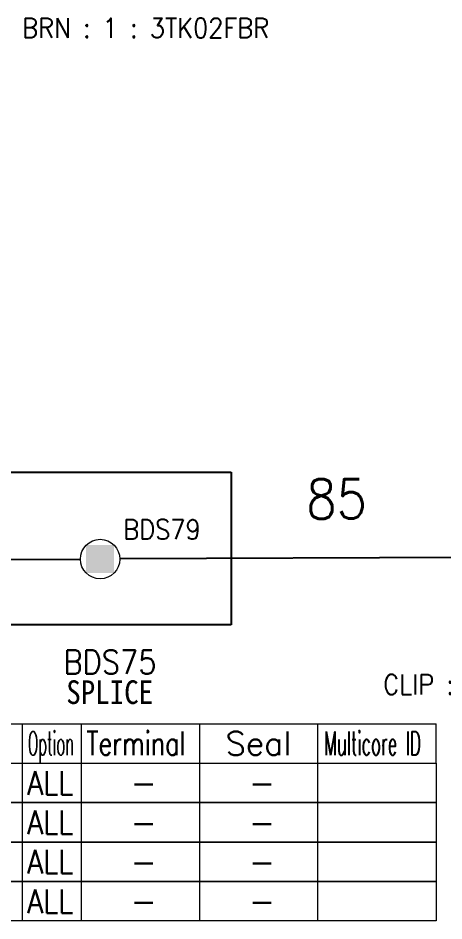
# Model space of a CAD drawing. Header units: inches. Extents: x 47316 to 59086, y 3141 to 11743.
# Drawn here: x 51381.4 to 51435.4, y 5779.4 to 5893.9 of the extents above; entities that cross this region are included whole.
import ezdxf

# ---------------------------------------------------------------- set-up
doc = ezdxf.new("R2010")
doc.units = ezdxf.units.IN
doc.header["$MEASUREMENT"] = 0
doc.styles.get("Standard").update_dxf_attribs({"font": ''})
doc.styles.get('Standard').set_extended_font_data('SimSun')
doc.linetypes.add('_VH_OTCON', pattern='A,0.0001,[7,VeSys.shx,S=0.1,R=0,X=0,Y=0],-0.4,[7,VeSys.shx,S=0.1,R=0,X=0,Y=0],-0.4,["X",Standard,S=1,R=0,X=-0.5,Y=-0.5],-0.0001,[7,VeSys.shx,S=0.1,R=0,X=0,Y=0],-0.4', length=1.2002)

msp = doc.modelspace()

# ---------------------------------------------------------------- linework, layer by layer
at = {"color": 1}
for p, q in [((51321.74, 5836.31), (51408.44, 5836.31)), ((51408.44, 5836.31), (51408.44, 5816.96)), ((51408.44, 5816.96), (51321.74, 5816.96))]:
    msp.add_line(p, q, dxfattribs=at)
at = {"color": 0, "linetype": '_VH_OTCON', "ltscale": 5}
for p, q in [((51364.83, 5825.18), (51389.29, 5825.28)), ((51448.93, 5825.52), (51394.29, 5825.3))]:
    msp.add_line(p, q, dxfattribs=at)
at = {"color": 0, "linetype": 'Continuous', "lineweight": 15}
for p, q in [((51351.94, 5804.42), (51434.44, 5804.42)), ((51351.94, 5799.42), (51434.44, 5799.42))]:
    msp.add_line(p, q, dxfattribs=at)
at = {"color": 7, "linetype": 'Continuous', "lineweight": 15}
for p, q in [((51381.94, 5799.42), (51381.94, 5804.42)), ((51389.44, 5799.42), (51389.44, 5804.42)), ((51404.44, 5799.42), (51404.44, 5804.42)), ((51419.44, 5799.42), (51419.44, 5804.42)), ((51434.44, 5799.42), (51434.44, 5804.42))]:
    msp.add_line(p, q, dxfattribs=at)
at = {"color": 102, "linetype": 'Continuous', "lineweight": 15}
for p, q in [((51381.94, 5794.42), (51381.94, 5799.42)), ((51389.44, 5794.42), (51389.44, 5799.42)), ((51404.44, 5794.42), (51404.44, 5799.42)), ((51419.44, 5794.42), (51419.44, 5799.42)), ((51381.94, 5789.42), (51381.94, 5794.42)), ((51389.44, 5789.42), (51389.44, 5794.42)), ((51404.44, 5789.42), (51404.44, 5794.42)), ((51419.44, 5789.42), (51419.44, 5794.42)), ((51381.94, 5784.42), (51381.94, 5789.42)), ((51389.44, 5784.42), (51389.44, 5789.42)), ((51404.44, 5784.42), (51404.44, 5789.42)), ((51419.44, 5784.42), (51419.44, 5789.42)), ((51381.94, 5779.42), (51381.94, 5784.42)), ((51389.44, 5779.42), (51389.44, 5784.42)), ((51404.44, 5779.42), (51404.44, 5784.42)), ((51419.44, 5779.42), (51419.44, 5784.42))]:
    msp.add_line(p, q, dxfattribs=at)
at = {"color": 0, "linetype": 'Continuous', "lineweight": 15}
for points in [[(51351.94, 5794.42), (51351.94, 5799.42), (51434.44, 5799.42), (51434.44, 5794.42)], [(51351.94, 5789.42), (51351.94, 5794.42), (51434.44, 5794.42), (51434.44, 5789.42)], [(51351.94, 5784.42), (51351.94, 5789.42), (51434.44, 5789.42), (51434.44, 5784.42)], [(51351.94, 5779.42), (51351.94, 5784.42), (51434.44, 5784.42), (51434.44, 5779.42)]]:
    msp.add_lwpolyline(points, close=True, dxfattribs=at)
msp.add_circle((51391.79, 5825.29), 2.5, dxfattribs=at)
at = {"color": 0, "linetype": 'Continuous', "lineweight": 15, "extrusion": (0, 0, -1)}
msp.add_solid([(-51390.02, 5827.06), (-51390.02, 5823.52), (-51393.56, 5827.06), (-51393.56, 5823.52)], dxfattribs=at)

# ---------------------------------------------------------------- texts
at = {"color": 42, "linetype": 'Continuous', "lineweight": 15, "char_height": 2.5, "attachment_point": 1}
for s, insert, width in [('\\Fromans.shx;\\W0.9000000000;\\T1.0000000000;\\o\\lCONN 2 F BRN : 1 : 3TK02FBR', (51365.21, 5893.85), 57.1071), ('\\Fromans.shx;\\W0.9000000000;\\T1.0000000000;\\o\\lCLIP : 1 : HDY11+HMDQ12', (51427.72, 5810.64), 47.8929)]:
    msp.add_mtext(s, dxfattribs=dict(at, insert=insert, width=width))
at = {"color": 7, "linetype": '_VH_OTCON', "lineweight": 18, "ltscale": 5, "insert": (51417.93, 5835.39), "char_height": 5, "width": 8.5714, "attachment_point": 1, "rotation": 0.232}
msp.add_mtext('\\Fromans.shx;\\W0.9000000000;\\T1.0000000000;\\o\\l85', dxfattribs=at)
at = {"color": 21, "linetype": 'Continuous', "lineweight": 15, "attachment_point": 1}
for s, insert, char_height, width in [('\\Fromans.shx;\\W0.9000000000;\\T1.0000000000;\\o\\lBDS79', (51394.72, 5830.29), 2.5, 10.9286), ('\\Fromans.shx;\\W1.0000000000;\\T1.0000000000;\\o\\l-', (51395.65, 5798.42), 3, 3.7143), ('\\Fromans.shx;\\W1.0000000000;\\T1.0000000000;\\o\\l-', (51395.65, 5793.42), 3, 3.7143), ('\\Fromans.shx;\\W1.0000000000;\\T1.0000000000;\\o\\l-', (51395.65, 5788.42), 3, 3.7143), ('\\Fromans.shx;\\W1.0000000000;\\T1.0000000000;\\o\\l-', (51395.65, 5783.42), 3, 3.7143)]:
    msp.add_mtext(s, dxfattribs=dict(at, insert=insert, char_height=char_height, width=width))
at = {"color": 6, "linetype": 'Continuous', "lineweight": 20, "char_height": 3, "attachment_point": 1}
for s, insert, width in [('\\Fromans.shx;\\W0.9000000000;\\T1.0000000000;\\o\\lBDS75', (51387.15, 5813.74), 13.1143), ('\\f黑体|b0|i0|c1|p0;\\W0.9000000000;\\T1.0000000000;\\o\\lSPLICE', (51387.5, 5809.92), 11.6494)]:
    msp.add_mtext(s, dxfattribs=dict(at, insert=insert, width=width))
at = {"color": 7, "linetype": 'Continuous', "lineweight": 15, "char_height": 3, "attachment_point": 1}
for s, insert, width in [('\\Fromans.shx;\\W0.4595959596;\\T1.0000000000;\\o\\lOption', (51382.64, 5803.42), 6.5), ('\\Fromans.shx;\\W0.7480916031;\\T1.0000000000;\\o\\lTerminal', (51390.05, 5803.42), 14), ('\\Fromans.shx;\\W1.0000000000;\\T1.0000000000;\\o\\lSeal', (51407.72, 5803.42), 9.2857), ('\\Fromans.shx;\\W0.5185185185;\\T1.0000000000;\\o\\lMulticore ID', (51420.23, 5803.42), 14)]:
    msp.add_mtext(s, dxfattribs=dict(at, insert=insert, width=width))
at = {"color": 140, "linetype": 'Continuous', "lineweight": 15, "char_height": 3, "attachment_point": 1}
for s, insert, width in [('\\Fromans.shx;\\W0.8750000000;\\T1.0000000000;\\o\\lALL', (51382.56, 5798.42), 6.5), ('\\Fromans.shx;\\W1.0000000000;\\T1.0000000000;\\o\\l-', (51410.65, 5798.42), 3.7143), ('\\Fromans.shx;\\W0.8750000000;\\T1.0000000000;\\o\\lALL', (51382.56, 5793.42), 6.5), ('\\Fromans.shx;\\W1.0000000000;\\T1.0000000000;\\o\\l-', (51410.65, 5793.42), 3.7143), ('\\Fromans.shx;\\W0.8750000000;\\T1.0000000000;\\o\\lALL', (51382.56, 5788.42), 6.5), ('\\Fromans.shx;\\W1.0000000000;\\T1.0000000000;\\o\\l-', (51410.65, 5788.42), 3.7143), ('\\Fromans.shx;\\W0.8750000000;\\T1.0000000000;\\o\\lALL', (51382.56, 5783.42), 6.5), ('\\Fromans.shx;\\W1.0000000000;\\T1.0000000000;\\o\\l-', (51410.65, 5783.42), 3.7143)]:
    msp.add_mtext(s, dxfattribs=dict(at, insert=insert, width=width))

doc.saveas('drawing.dxf')
